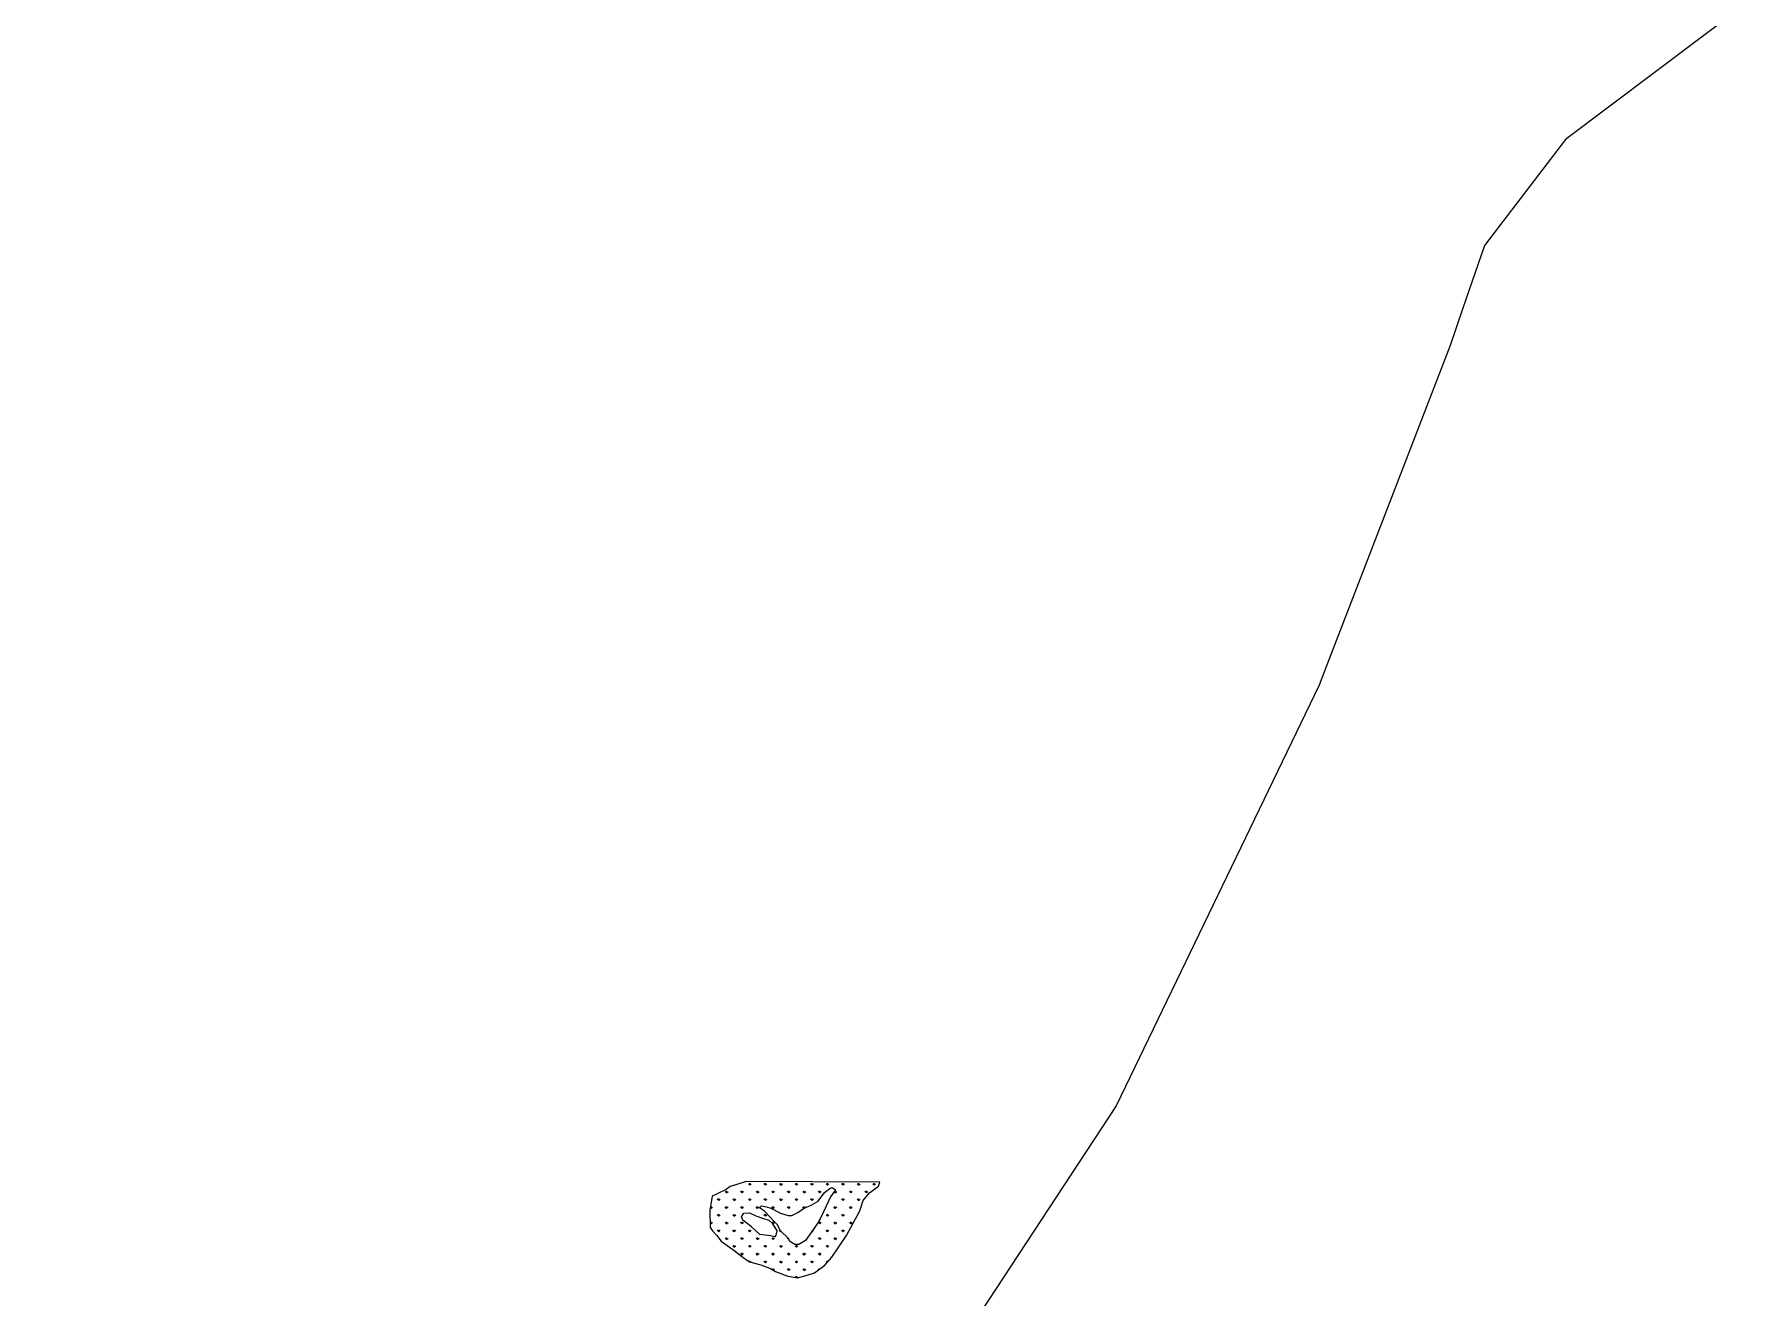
# Model space of a CAD drawing. Header units: metres. Extents: x 255476 to 378809, y 1739479 to 2227865.
# Drawn here: x 299881 to 302680, y 1991010 to 1993081 of the extents above; entities that cross this region are included whole.
import ezdxf

# ---------------------------------------------------------------- set-up
doc = ezdxf.new("R2010")
doc.units = ezdxf.units.M
doc.header["$MEASUREMENT"] = 0
doc.layers.add('DISTRICT BOUNDRY', color=86, linetype='Continuous')
doc.layers.add('MANGROOVE BUFFER ZONE', color=120, linetype='Continuous')

msp = doc.modelspace()

# ---------------------------------------------------------------- hatches: boundary and pattern name
at = {"layer": 'MANGROOVE BUFFER ZONE'}
h = msp.add_hatch(dxfattribs=at)
h.set_pattern_fill('GRASS', color=256, scale=18)
h.paths.add_polyline_path([(301211.8, 1991111.8), (301233.8, 1991152.3), (301239.2, 1991169.4), (301249.6, 1991181.5), (301264.5, 1991192.4), (301266.6, 1991199), (301047.4, 1991200), (301032.2, 1991195.6), (301021.2, 1991192.3), (301014.5, 1991187.1), (301001.3, 1991180.4), (300992, 1991176.5), (300988.1, 1991152.9), (300988.4, 1991124.9), (300992.2, 1991119.2), (300999.7, 1991111.8), (301006.4, 1991102.3), (301016.5, 1991095.3), (301027.2, 1991087.7), (301040.2, 1991077.1), (301052.9, 1991068.6), (301071.8, 1991063.8), (301087.3, 1991057.9), (301095.8, 1991052.9), (301116, 1991045.2), (301131.5, 1991042.4), (301147.5, 1991046.9), (301159.4, 1991050.5), (301176.3, 1991063.3), (301187.7, 1991076.4)])
h.paths.add_polyline_path([(301144.6, 1991103.4), (301133.9, 1991097.2), (301127.2, 1991096.9), (301119.3, 1991102.1), (301117.1, 1991107), (301104, 1991119.5), (301098.3, 1991129.9), (301092.8, 1991135.5), (301086.1, 1991142.3), (301077.6, 1991151.7), (301069.6, 1991157), (301072.5, 1991160.4), (301080.8, 1991159), (301088.1, 1991156.8), (301103.5, 1991148.6), (301116.2, 1991144.3), (301122.5, 1991144.6), (301131.9, 1991149.4), (301141.4, 1991155.8), (301154.1, 1991161.5), (301165.3, 1991168.1), (301176, 1991182.5), (301184.8, 1991188.6), (301188.6, 1991190.5), (301194.1, 1991186.7), (301185.8, 1991175.1), (301174, 1991150.7), (301168.5, 1991139.2), (301165.1, 1991132.3), (301157.8, 1991121.9)], flags=16)
h.paths.add_polyline_path([(301096.1, 1991112.4), (301094.4, 1991109.4), (301087.1, 1991111), (301069.7, 1991113.4), (301056.2, 1991126.1), (301042.2, 1991137.1), (301039.8, 1991142.6), (301043.5, 1991148.4), (301052.9, 1991149.1), (301063.3, 1991143.8), (301074.3, 1991140.3), (301084.9, 1991137), (301090.2, 1991132), (301097.6, 1991119.5)], flags=16)

# ---------------------------------------------------------------- linework, layer by layer
at = {"layer": 'DISTRICT BOUNDRY'}
msp.add_polyline3d([(302680.5, 1993126.6, 0), (302390, 1992908, 0), (302257.1, 1992734, 0), (302221.3, 1992629.9, 0), (302200.7, 1992570.2, 0), (301999.6, 1992047.8, 0), (301986.5, 1992013.8, 0), (301653.6, 1991324.3, 0), (301395.3, 1990931, 0), (301303.1, 1990790.6, 0), (301103, 1990291.9, 0), (301018.7, 1990007.8, 0), (300945.7, 1989663.3, 0), (300940.3, 1989638, 0), (300687.7, 1989106.4, 0), (300363.4, 1988951.3, 0), (300356.6, 1988942.1, 0), (300334.9, 1988932.1, 0), (300038.3, 1988950.3, 0), (299778, 1988989.7, 0)], dxfattribs=at)
at = {"layer": 'MANGROOVE BUFFER ZONE', "flags": 128}
for points in [[(301187.7, 1991076.4), (301211.8, 1991111.8), (301233.8, 1991152.3), (301239.2, 1991169.4), (301249.6, 1991181.5), (301264.5, 1991192.4), (301266.6, 1991199), (301047.4, 1991200), (301032.2, 1991195.6), (301021.2, 1991192.3), (301014.5, 1991187.1), (301001.3, 1991180.4), (300992, 1991176.5), (300988.1, 1991152.9), (300988.4, 1991124.9), (300992.2, 1991119.2), (300999.7, 1991111.8), (301006.4, 1991102.3), (301016.5, 1991095.3), (301027.2, 1991087.7), (301040.2, 1991077.1), (301052.9, 1991068.6), (301071.8, 1991063.8), (301087.3, 1991057.9), (301095.8, 1991052.9), (301116, 1991045.2), (301131.5, 1991042.4), (301147.5, 1991046.9), (301159.4, 1991050.5), (301176.3, 1991063.3)], [(301119.3, 1991102.1), (301117.1, 1991107), (301104, 1991119.5), (301098.3, 1991129.9), (301092.8, 1991135.5), (301086.1, 1991142.3), (301077.6, 1991151.7), (301069.6, 1991157), (301072.5, 1991160.4), (301080.8, 1991159), (301088.1, 1991156.8), (301103.5, 1991148.6), (301116.2, 1991144.3), (301122.5, 1991144.6), (301131.9, 1991149.4), (301141.4, 1991155.8), (301154.1, 1991161.5), (301165.3, 1991168.1), (301176, 1991182.5), (301184.8, 1991188.6), (301188.6, 1991190.5), (301194.1, 1991186.7), (301185.8, 1991175.1), (301174, 1991150.7), (301168.5, 1991139.2), (301165.1, 1991132.3), (301157.8, 1991121.9), (301144.6, 1991103.4), (301133.9, 1991097.2), (301127.2, 1991096.9)], [(301094.4, 1991109.4), (301087.1, 1991111), (301069.7, 1991113.4), (301056.2, 1991126.1), (301042.2, 1991137.1), (301039.8, 1991142.6), (301043.5, 1991148.4), (301052.9, 1991149.1), (301063.3, 1991143.8), (301074.3, 1991140.3), (301084.9, 1991137), (301090.2, 1991132), (301097.6, 1991119.5), (301096.1, 1991112.4)]]:
    msp.add_lwpolyline(points, close=True, dxfattribs=at)

doc.saveas('drawing.dxf')
